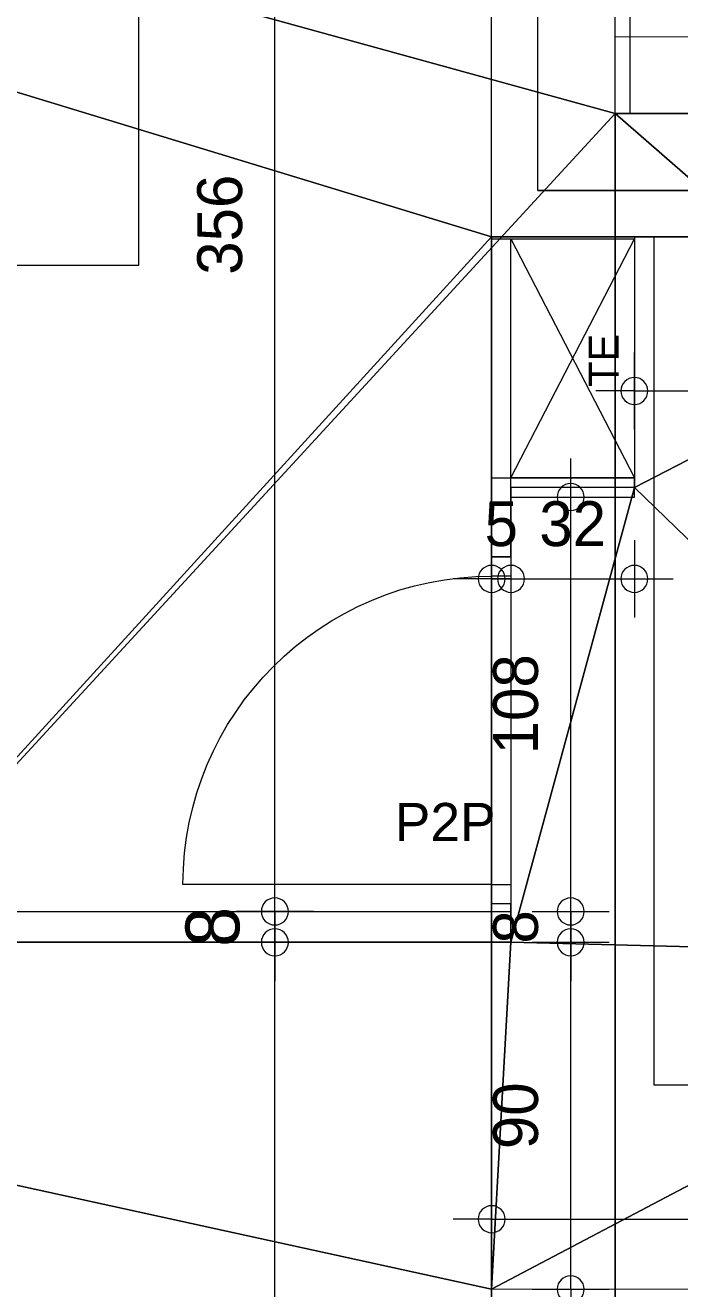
# Model space of a CAD drawing. Header units: metres. Extents: x -36.1 to 26, y -0.1 to 41.9.
# Drawn here: x -5.927 to -4.231, y 8.022 to 11.3 of the extents above; entities that cross this region are included whole.
import ezdxf
from ezdxf.enums import TextEntityAlignment as Align
from ezdxf.lldxf.tags import DXFTag

# ---------------------------------------------------------------- set-up
doc = ezdxf.new("R2010")
doc.units = ezdxf.units.M
doc.header["$MEASUREMENT"] = 0
doc.layers.add('Calque commun', color=7, linetype='Continuous')
doc.layers.add('Textes', color=7, linetype='Continuous')
doc.styles.add('Arial4', font='arial.ttf', dxfattribs={"height": 0.077313})
doc.styles.add('Arial5', font='arial.ttf', dxfattribs={"height": 0.098961})
doc.styles.add('Century Gothic2', font='GOTHIC.TTF', dxfattribs={"height": 0.139636})
doc.styles.add('Century Gothic6', font='GOTHIC.TTF', dxfattribs={"height": 0.116363})
tags = doc.linetypes.add('DOT2', pattern=[0.125, 0, -0.125]).pattern_tags.tags
tags[6:7] = [DXFTag(74, 4), DXFTag(75, 0), DXFTag(340, '0'), DXFTag(46, 1.0), DXFTag(50, 0.0), DXFTag(44, 0.0), DXFTag(45, 0.0)]
tags[4:5] = [DXFTag(74, 4), DXFTag(75, 0), DXFTag(340, '0'), DXFTag(46, 1.0), DXFTag(50, 0.0), DXFTag(44, 0.0), DXFTag(45, 0.0)]
tags = doc.linetypes.add('HIDDEN', pattern=[0.375, 0.25, -0.125]).pattern_tags.tags
tags[6:7] = [DXFTag(74, 4), DXFTag(75, 0), DXFTag(340, '0'), DXFTag(46, 1.0), DXFTag(50, 0.0), DXFTag(44, 0.0), DXFTag(45, 0.0)]
tags[4:5] = [DXFTag(74, 4), DXFTag(75, 0), DXFTag(340, '0'), DXFTag(46, 1.0), DXFTag(50, 0.0), DXFTag(44, 0.0), DXFTag(45, 0.0)]
tags = doc.linetypes.add('HIDDEN2', pattern=[0.1875, 0.125, -0.0625]).pattern_tags.tags
tags[6:7] = [DXFTag(74, 4), DXFTag(75, 0), DXFTag(340, '0'), DXFTag(46, 1.0), DXFTag(50, 0.0), DXFTag(44, 0.0), DXFTag(45, 0.0)]
tags[4:5] = [DXFTag(74, 4), DXFTag(75, 0), DXFTag(340, '0'), DXFTag(46, 1.0), DXFTag(50, 0.0), DXFTag(44, 0.0), DXFTag(45, 0.0)]

# ---------------------------------------------------------------- blocks, each defined once
blk = doc.blocks.new('Block8405')
at = {"layer": 'Calque commun', "color": 7, "linetype": 'Continuous', "lineweight": 18}
for p, q in [((-4.3986, 11.0709), (-4.0967, 11.0709)), ((-3.0967, 11.0709), (-1.1786, 11.0709))]:
    blk.add_line(p, q, dxfattribs=at)
at = {"layer": 'Calque commun', "color": 7, "linetype": 'Continuous', "lineweight": 9}
for p, q in [((-4.5986, 10.8709), (-4.0967, 10.8709)), ((-3.0967, 10.8709), (-1.3786, 10.8709)), ((-4.7186, 10.7509), (-4.0967, 10.7509)), ((-3.0967, 10.7509), (-1.4986, 10.7509))]:
    blk.add_line(p, q, dxfattribs=at)
blk = doc.blocks.new('Block11366')
at = {"layer": 'Calque commun', "color": 7, "linetype": 'Continuous', "lineweight": 18}
blk.add_line((-4.3986, 11.0709), (-4.3986, 12.8909), dxfattribs=at)
at = {"layer": 'Calque commun', "color": 7, "linetype": 'Continuous', "lineweight": 9}
for p, q in [((-4.5986, 10.8709), (-4.5986, 12.6909)), ((-4.7186, 10.7509), (-4.7186, 12.5709))]:
    blk.add_line(p, q, dxfattribs=at)
blk = doc.blocks.new('@PRES_1_$$_1-30')
at = {"layer": 'Calque commun', "color": 5, "linetype": 'Continuous', "lineweight": 9}
blk.add_line((0.05, 0.05), (0.05, 0.85), dxfattribs=at)
at = {"layer": 'Calque commun', "color": 5, "linetype": 'Continuous', "lineweight": 9, "extrusion": (0, 0, -1)}
blk.add_arc((-0.05, 0.05), 0.8, 90, 180, dxfattribs=at)
at = {"layer": 'Calque commun', "color": 5, "linetype": 'Continuous', "lineweight": 9}
mesh = blk.add_polyface(dxfattribs=at)
corners = [(0, 0), (0, 0.05), (0.05, 0.05), (0.05, 0)]
mesh.append_faces([[corners[k] for k in face] for face in [(0, 1, 2, 3)]], dxfattribs={"color": 5})
mesh = blk.add_polyface(dxfattribs=at)
corners = [(0.85, 0), (0.85, 0.05), (0.9, 0.05), (0.9, 0)]
mesh.append_faces([[corners[k] for k in face] for face in [(0, 1, 2, 3)]], dxfattribs={"color": 5})
blk = doc.blocks.new('@PRES_1_$$_1-31')
at = {"layer": 'Calque commun', "color": 0, "linetype": 'Continuous', "lineweight": 9}
blk.add_line((0, 0), (0, 0.05), dxfattribs=at)
blk = doc.blocks.new('@PRES_1_$$_1-32')
at = {"layer": 'Calque commun', "color": 0, "linetype": 'Continuous', "lineweight": 9}
blk.add_line((0, 0), (0, 0.05), dxfattribs=at)
blk = doc.blocks.new('INTER_2D_COMB12')
at = {"layer": 'Calque commun', "color": 0, "linetype": 'ByBlock', "lineweight": -2}
blk.add_blockref('@PRES_1_$$_1-30', (0, 0), dxfattribs=at)
at = {"layer": 'Calque commun', "color": 15, "linetype": 'ByBlock', "lineweight": -2}
blk.add_blockref('@PRES_1_$$_1-31', (0, 0), dxfattribs=at)
at = {"layer": 'Calque commun', "color": 15, "linetype": 'ByBlock', "lineweight": -2, "extrusion": (0, 0, -1), "xscale": -1, "yscale": -1, "zscale": -1, "rotation": -180}
blk.add_blockref('@PRES_1_$$_1-32', (-0.9, 0), dxfattribs=at)
blk = doc.blocks.new('PLACED_COMB12')
at = {"layer": 'Calque commun', "color": 0, "linetype": 'ByBlock', "lineweight": -2}
blk.add_blockref('INTER_2D_COMB12', (0, 0), dxfattribs=at)
blk = doc.blocks.new('120x220')
at = {"layer": 'Calque commun', "color": 7, "linetype": 'HIDDEN', "lineweight": 9}
mesh = blk.add_polyface(dxfattribs=at)
corners = [(0, 2.2), (0, 0), (1.2, 0), (1.2, 2.2)]
mesh.append_faces([[corners[k] for k in face] for face in [(0, 1, 2, 3)]], dxfattribs={"color": 7})
blk = doc.blocks.new('new67')
at = {"layer": 'Calque commun', "color": 5, "linetype": 'Continuous', "lineweight": 9}
blk.add_arc((0, 0), 0.5, 0, 359.9994, dxfattribs=at)
blk = doc.blocks.new('new68')
at = {"layer": 'Calque commun', "color": 5, "linetype": 'Continuous', "lineweight": 9}
blk.add_arc((0, 0), 0.5, 0, 359.9994, dxfattribs=at)
blk = doc.blocks.new('DimLine13311')
at = {"layer": 'Calque commun', "color": 5, "linetype": 'Continuous', "lineweight": 9}
for p, q in [((-4.3486, 10.2513), (-4.3486, 10.4513)), ((-3.0886, 10.2513), (-3.0886, 10.4513)), ((-4.3486, 10.3513), (-4.4486, 10.3513)), ((-4.3486, 10.3513), (-3.0886, 10.3513)), ((-3.0886, 10.3513), (-2.9886, 10.3513))]:
    blk.add_line(p, q, dxfattribs=at)
at = {"layer": 'Calque commun', "color": 5, "linetype": 'Continuous', "lineweight": 9, "xscale": 0.07000000029802322, "yscale": 0.07000000029802322, "zscale": 0.07000000029802322}
for name, p in [('new67', (-4.3486, 10.3513)), ('new68', (-3.0886, 10.3513))]:
    blk.add_blockref(name, p, dxfattribs=at)
at = {"layer": 'Calque commun', "color": 5, "linetype": 'Continuous', "lineweight": 9, "style": 'Century Gothic6'}
blk.add_text('126', height=0.11636, dxfattribs=at).set_placement((-3.7186, 10.4013), align=Align.BOTTOM_CENTER)
blk = doc.blocks.new('new118')
at = {"layer": 'Calque commun', "color": 5, "linetype": 'Continuous', "lineweight": 9}
blk.add_arc((0, 0), 0.5, 0, 359.9994, dxfattribs=at)
blk = doc.blocks.new('DimLine13662')
at = {"layer": 'Calque commun', "color": 5, "linetype": 'Continuous', "lineweight": 9}
for p, q in [((-5.2804, 8.9209), (-5.2804, 9.0209)), ((-5.1804, 8.9209), (-5.3804, 8.9209)), ((-5.2804, 4.2109), (-5.2804, 8.9209))]:
    blk.add_line(p, q, dxfattribs=at)
at = {"layer": 'Calque commun', "color": 5, "linetype": 'Continuous', "lineweight": 9, "xscale": 0.07000000029802322, "yscale": 0.07000000029802322, "zscale": 0.07000000029802322, "rotation": 90}
blk.add_blockref('new118', (-5.2804, 8.9209), dxfattribs=at)
blk = doc.blocks.new('new119')
at = {"layer": 'Calque commun', "color": 5, "linetype": 'Continuous', "lineweight": 9}
blk.add_arc((0, 0), 0.5, 0, 359.9994, dxfattribs=at)
blk = doc.blocks.new('new120')
at = {"layer": 'Calque commun', "color": 5, "linetype": 'Continuous', "lineweight": 9}
blk.add_arc((0, 0), 0.5, 0, 359.9994, dxfattribs=at)
blk = doc.blocks.new('DimLine13670')
at = {"layer": 'Calque commun', "color": 5, "linetype": 'Continuous', "lineweight": 9}
for p, q in [((-5.2804, 9.0009), (-5.2804, 9.1009)), ((-5.1804, 9.0009), (-5.3804, 9.0009)), ((-5.2804, 8.9209), (-5.2804, 9.0009)), ((-5.1804, 8.9209), (-5.3804, 8.9209)), ((-5.2804, 8.9209), (-5.2804, 8.8209))]:
    blk.add_line(p, q, dxfattribs=at)
at = {"layer": 'Calque commun', "color": 5, "linetype": 'Continuous', "lineweight": 9, "xscale": 0.07000000029802322, "yscale": 0.07000000029802322, "zscale": 0.07000000029802322, "rotation": 90}
for name, p in [('new120', (-5.2804, 9.0009)), ('new119', (-5.2804, 8.9209))]:
    blk.add_blockref(name, p, dxfattribs=at)
at = {"layer": 'Calque commun', "color": 5, "linetype": 'Continuous', "lineweight": 9, "style": 'Century Gothic2'}
blk.add_text('8', height=0.1396, rotation=90, dxfattribs=at).set_placement((-5.3304, 8.9609), align=Align.BOTTOM_CENTER)
blk = doc.blocks.new('new121')
at = {"layer": 'Calque commun', "color": 5, "linetype": 'Continuous', "lineweight": 9}
blk.add_arc((0, 0), 0.5, 0, 359.9994, dxfattribs=at)
blk = doc.blocks.new('DimLine13678')
at = {"layer": 'Calque commun', "color": 5, "linetype": 'Continuous', "lineweight": 9}
for p, q in [((-5.2804, 9.0009), (-5.2804, 12.5642)), ((-5.1804, 9.0009), (-5.3804, 9.0009)), ((-5.2804, 9.0009), (-5.2804, 8.9009))]:
    blk.add_line(p, q, dxfattribs=at)
at = {"layer": 'Calque commun', "color": 5, "linetype": 'Continuous', "lineweight": 9, "xscale": 0.07000000029802322, "yscale": 0.07000000029802322, "zscale": 0.07000000029802322, "rotation": 90}
blk.add_blockref('new121', (-5.2804, 9.0009), dxfattribs=at)
at = {"layer": 'Calque commun', "color": 5, "linetype": 'Continuous', "lineweight": 9, "style": 'Century Gothic6'}
blk.add_text('356', height=0.11636, rotation=90, dxfattribs=at).set_placement((-5.3304, 10.7825), align=Align.BOTTOM_CENTER)
blk = doc.blocks.new('new143')
at = {"layer": 'Calque commun', "color": 5, "linetype": 'Continuous', "lineweight": 9}
blk.add_arc((0, 0), 0.5, 0, 359.9994, dxfattribs=at)
blk = doc.blocks.new('new144')
at = {"layer": 'Calque commun', "color": 5, "linetype": 'Continuous', "lineweight": 9}
blk.add_arc((0, 0), 0.5, 0, 359.9994, dxfattribs=at)
blk = doc.blocks.new('DimLine13817')
at = {"layer": 'Calque commun', "color": 5, "linetype": 'Continuous', "lineweight": 9}
for p, q in [((-4.7186, 8.1026), (-4.7186, 8.3026)), ((-3.0886, 8.1026), (-3.0886, 8.3026)), ((-4.7186, 8.2026), (-4.8186, 8.2026)), ((-4.7186, 8.2026), (-3.0886, 8.2026)), ((-3.0886, 8.2026), (-2.9886, 8.2026))]:
    blk.add_line(p, q, dxfattribs=at)
at = {"layer": 'Calque commun', "color": 5, "linetype": 'Continuous', "lineweight": 9, "xscale": 0.07000000029802322, "yscale": 0.07000000029802322, "zscale": 0.07000000029802322}
for name, p in [('new143', (-4.7186, 8.2026)), ('new144', (-3.0886, 8.2026))]:
    blk.add_blockref(name, p, dxfattribs=at)
at = {"layer": 'Calque commun', "color": 5, "linetype": 'Continuous', "lineweight": 9, "style": 'Century Gothic6'}
blk.add_text('163', height=0.11636, dxfattribs=at).set_placement((-3.9036, 8.2526), align=Align.BOTTOM_CENTER)
blk = doc.blocks.new('new317')
at = {"layer": 'Calque commun', "color": 5, "linetype": 'Continuous', "lineweight": 9}
blk.add_arc((0, 0), 0.5, 0, 359.9994, dxfattribs=at)
blk = doc.blocks.new('new318')
at = {"layer": 'Calque commun', "color": 5, "linetype": 'Continuous', "lineweight": 9}
blk.add_arc((0, 0), 0.5, 0, 359.9994, dxfattribs=at)
blk = doc.blocks.new('DimLine17913')
at = {"layer": 'Calque commun', "color": 5, "linetype": 'Continuous', "lineweight": 9}
for p, q in [((-4.5137, 8.9209), (-4.5137, 9.0209)), ((-4.6137, 8.9209), (-4.4137, 8.9209)), ((-4.5137, 8.0209), (-4.5137, 8.9209)), ((-4.6137, 8.0209), (-4.4137, 8.0209)), ((-4.5137, 8.0209), (-4.5137, 7.9209))]:
    blk.add_line(p, q, dxfattribs=at)
at = {"layer": 'Calque commun', "color": 5, "linetype": 'Continuous', "lineweight": 9, "xscale": 0.07000000029802322, "yscale": 0.07000000029802322, "zscale": 0.07000000029802322, "rotation": 90}
for name, p in [('new318', (-4.5137, 8.9209)), ('new317', (-4.5137, 8.0209))]:
    blk.add_blockref(name, p, dxfattribs=at)
at = {"layer": 'Calque commun', "color": 5, "linetype": 'Continuous', "lineweight": 9, "style": 'Century Gothic6'}
blk.add_text('90', height=0.11636, rotation=90, dxfattribs=at).set_placement((-4.5637, 8.4709), align=Align.BOTTOM_CENTER)
blk = doc.blocks.new('new319')
at = {"layer": 'Calque commun', "color": 5, "linetype": 'Continuous', "lineweight": 9}
blk.add_arc((0, 0), 0.5, 0, 359.9994, dxfattribs=at)
blk = doc.blocks.new('new320')
at = {"layer": 'Calque commun', "color": 5, "linetype": 'Continuous', "lineweight": 9}
blk.add_arc((0, 0), 0.5, 0, 359.9994, dxfattribs=at)
blk = doc.blocks.new('DimLine17921')
at = {"layer": 'Calque commun', "color": 5, "linetype": 'Continuous', "lineweight": 9}
for p, q in [((-4.5137, 9.0009), (-4.5137, 9.1009)), ((-4.6137, 9.0009), (-4.4137, 9.0009)), ((-4.5137, 8.9209), (-4.5137, 9.0009)), ((-4.6137, 8.9209), (-4.4137, 8.9209)), ((-4.5137, 8.9209), (-4.5137, 8.8209))]:
    blk.add_line(p, q, dxfattribs=at)
at = {"layer": 'Calque commun', "color": 5, "linetype": 'Continuous', "lineweight": 9, "xscale": 0.07000000029802322, "yscale": 0.07000000029802322, "zscale": 0.07000000029802322, "rotation": 90}
for name, p in [('new320', (-4.5137, 9.0009)), ('new319', (-4.5137, 8.9209))]:
    blk.add_blockref(name, p, dxfattribs=at)
at = {"layer": 'Calque commun', "color": 5, "linetype": 'Continuous', "lineweight": 9, "style": 'Century Gothic6'}
blk.add_text('8', height=0.1164, rotation=90, dxfattribs=at).set_placement((-4.5637, 8.9609), align=Align.BOTTOM_CENTER)
blk = doc.blocks.new('dbed1')
at = {"layer": 'Calque commun', "color": 8, "linetype": 'ByBlock', "lineweight": 9}
for p, q in [((-1.9, 0), (-1.9, 0)), ((-1.9, 0), (-1.9, 0)), ((0, 0), (-1.9, 0)), ((-1.9, 0), (-1.9, -1.4)), ((-1.76, 0), (-1.76, 0)), ((-1.76, 0), (-1.76, 0)), ((-1.71, 0), (-1.71, 0)), ((-1.71, 0), (-1.71, 0)), ((-0.8805, -0.0925), (-0.64, 0)), ((-0.64, -0.7), (-0.64, 0)), ((-0.15, 0), (-0.15, 0)), ((-0.15, 0), (-0.15, 0)), ((-0.1, 0), (-0.15, 0)), ((-0.1, 0), (-0.1, 0)), ((-0.1, 0), (-0.1, 0)), ((0, 0), (0, 0)), ((0, 0), (0, 0)), ((0, -1.4), (0, 0)), ((-0.54, -0.65), (-0.54, -0.05)), ((-0.54, -0.05), (-0.05, -0.05)), ((-0.05, -0.05), (-0.05, -0.65)), ((-0.05, -0.65), (-0.54, -0.65)), ((-0.64, -1.4), (-0.64, -0.7)), ((-0.54, -0.75), (-0.05, -0.75)), ((-0.54, -1.35), (-0.54, -0.75)), ((-0.05, -0.75), (-0.05, -1.35)), ((-0.64, -1.4), (-0.8805, -1.3075)), ((-0.05, -1.35), (-0.54, -1.35)), ((-1.9, -1.4), (-1.9, -1.4)), ((-1.9, -1.4), (-1.9, -1.4)), ((-1.9, -1.4), (-0.04, -1.4)), ((0, -1.4), (0, -1.4)), ((0, -1.4), (0, -1.4))]:
    blk.add_line(p, q, dxfattribs=at)
at = {"layer": 'Calque commun', "color": 3, "linetype": 'ByBlock', "lineweight": 9}
blk.add_line((-0.04, -1.4), (0, -1.4), dxfattribs=at)
at = {"layer": 'Calque commun', "color": 8, "linetype": 'ByBlock', "lineweight": 9}
blk.add_arc((-1.4135, -0.6549), 0.7748, 356.6649, 46.5359, dxfattribs=at)
at = {"layer": 'Calque commun', "color": 8, "linetype": 'ByBlock', "lineweight": 9, "extrusion": (0, 0, -1)}
blk.add_arc((1.8659, -0.566), 1.2332, 186.2395, 216.9614, dxfattribs=at)
blk = doc.blocks.new('new391')
at = {"layer": 'Calque commun', "color": 5, "linetype": 'Continuous', "lineweight": 9}
blk.add_arc((0, 0), 0.5, 0, 359.9994, dxfattribs=at)
blk = doc.blocks.new('new392')
at = {"layer": 'Calque commun', "color": 5, "linetype": 'Continuous', "lineweight": 9}
blk.add_arc((0, 0), 0.5, 0, 359.9994, dxfattribs=at)
blk = doc.blocks.new('DimLine19430')
at = {"layer": 'Calque commun', "color": 5, "linetype": 'Continuous', "lineweight": 9}
for p, q in [((-4.5137, 10.0759), (-4.5137, 10.1759)), ((-4.6137, 10.0759), (-4.4137, 10.0759)), ((-4.5137, 9.0009), (-4.5137, 10.0759)), ((-4.6137, 9.0009), (-4.4137, 9.0009)), ((-4.5137, 9.0009), (-4.5137, 8.9009))]:
    blk.add_line(p, q, dxfattribs=at)
at = {"layer": 'Calque commun', "color": 5, "linetype": 'Continuous', "lineweight": 9, "xscale": 0.07000000029802322, "yscale": 0.07000000029802322, "zscale": 0.07000000029802322, "rotation": 90}
for name, p in [('new392', (-4.5137, 10.0759)), ('new391', (-4.5137, 9.0009))]:
    blk.add_blockref(name, p, dxfattribs=at)
at = {"layer": 'Calque commun', "color": 5, "linetype": 'Continuous', "lineweight": 9, "style": 'Century Gothic6'}
blk.add_text('108', height=0.11636, rotation=90, dxfattribs=at).set_placement((-4.5637, 9.5384), align=Align.BOTTOM_CENTER)
blk = doc.blocks.new('te 62x32')
at = {"layer": 'Calque commun', "color": 1, "linetype": 'Continuous', "lineweight": 18}
for p, q in [((0, 0.32), (0.62, 0)), ((0.62, 0.32), (0, 0))]:
    blk.add_line(p, q, dxfattribs=at)
at = {"layer": 'Textes', "color": 5, "linetype": 'ByBlock', "lineweight": -2, "style": 'Arial4'}
blk.add_text('TE', height=0.07731, dxfattribs=at).set_placement((0.2358, 0.0178), align=Align.BOTTOM_LEFT)
at = {"layer": 'Calque commun', "color": 1, "linetype": 'Continuous', "lineweight": 18}
mesh = blk.add_polyface(dxfattribs=at)
corners = [(0, 0.32), (0.62, 0.32), (0.62, 0), (0, 0)]
mesh.append_faces([[corners[k] for k in face] for face in [(0, 1, 2, 3)]], dxfattribs={"color": 1})
blk = doc.blocks.new('new399')
at = {"layer": 'Calque commun', "color": 5, "linetype": 'Continuous', "lineweight": 9}
blk.add_arc((0, 0), 0.5, 0, 359.9994, dxfattribs=at)
blk = doc.blocks.new('new400')
at = {"layer": 'Calque commun', "color": 5, "linetype": 'Continuous', "lineweight": 9}
blk.add_arc((0, 0), 0.5, 0, 359.9994, dxfattribs=at)
blk = doc.blocks.new('DimLine19469')
at = {"layer": 'Calque commun', "color": 5, "linetype": 'Continuous', "lineweight": 9}
for p, q in [((-4.6686, 9.9638), (-4.6686, 9.7638)), ((-4.3486, 9.9638), (-4.3486, 9.7638)), ((-4.6686, 9.8638), (-4.7686, 9.8638)), ((-4.6686, 9.8638), (-4.3486, 9.8638)), ((-4.3486, 9.8638), (-4.2486, 9.8638))]:
    blk.add_line(p, q, dxfattribs=at)
at = {"layer": 'Calque commun', "color": 5, "linetype": 'Continuous', "lineweight": 9, "xscale": 0.07000000029802322, "yscale": 0.07000000029802322, "zscale": 0.07000000029802322}
for name, p in [('new399', (-4.6686, 9.8638)), ('new400', (-4.3486, 9.8638))]:
    blk.add_blockref(name, p, dxfattribs=at)
at = {"layer": 'Calque commun', "color": 5, "linetype": 'Continuous', "lineweight": 9, "style": 'Century Gothic6'}
blk.add_text('32', height=0.11636, dxfattribs=at).set_placement((-4.5086, 9.9138), align=Align.BOTTOM_CENTER)
blk = doc.blocks.new('new401')
at = {"layer": 'Calque commun', "color": 5, "linetype": 'Continuous', "lineweight": 9}
blk.add_arc((0, 0), 0.5, 0, 359.9994, dxfattribs=at)
blk = doc.blocks.new('new402')
at = {"layer": 'Calque commun', "color": 5, "linetype": 'Continuous', "lineweight": 9}
blk.add_arc((0, 0), 0.5, 0, 359.9994, dxfattribs=at)
blk = doc.blocks.new('DimLine19475')
at = {"layer": 'Calque commun', "color": 5, "linetype": 'Continuous', "lineweight": 9}
for p, q in [((-4.7186, 9.9638), (-4.7186, 9.7638)), ((-4.6686, 9.9638), (-4.6686, 9.7638)), ((-4.7186, 9.8638), (-4.8186, 9.8638)), ((-4.7186, 9.8638), (-4.6686, 9.8638)), ((-4.6686, 9.8638), (-4.5686, 9.8638))]:
    blk.add_line(p, q, dxfattribs=at)
at = {"layer": 'Calque commun', "color": 5, "linetype": 'Continuous', "lineweight": 9, "xscale": 0.07000000029802322, "yscale": 0.07000000029802322, "zscale": 0.07000000029802322}
for name, p in [('new401', (-4.7186, 9.8638)), ('new402', (-4.6686, 9.8638))]:
    blk.add_blockref(name, p, dxfattribs=at)
at = {"layer": 'Calque commun', "color": 5, "linetype": 'Continuous', "lineweight": 9, "style": 'Century Gothic6'}
blk.add_text('5', height=0.1164, dxfattribs=at).set_placement((-4.6936, 9.9138), align=Align.BOTTOM_CENTER)

msp = doc.modelspace()

# ---------------------------------------------------------------- linework, layer by layer
at = {"layer": 'Calque commun', "color": 12, "linetype": 'Continuous', "lineweight": 18}
for p, q in [((-4.5986, 10.8709), (-4.5986, 12.6909)), ((-4.0967, 10.8709), (-4.5986, 10.8709))]:
    msp.add_line(p, q, dxfattribs=at)
at = {"layer": 'Calque commun', "color": 15, "linetype": 'Continuous', "lineweight": 18}
for p, q in [((-4.7186, 10.7459), (-4.6686, 10.7459)), ((-4.7186, 9.9209), (-4.7186, 10.7459)), ((-4.6686, 9.9209), (-4.6686, 10.7459)), ((-4.7186, 10.1259), (-4.3486, 10.1259)), ((-4.3486, 10.0759), (-4.3486, 10.1259)), ((-4.6686, 10.0759), (-4.3486, 10.0759)), ((-4.7186, 8.9709), (-4.7186, 9.0209)), ((-4.6686, 8.9209), (-4.6686, 9.0209))]:
    msp.add_line(p, q, dxfattribs=at)
at = {"layer": 'Calque commun', "color": 7, "linetype": 'Continuous', "lineweight": 18}
for p, q in [((-7.0747, 9.0009), (-4.6686, 9.0009)), ((-4.6686, 8.9209), (-4.6686, 9.0009)), ((-8.8286, 8.9209), (-4.6686, 8.9209))]:
    msp.add_line(p, q, dxfattribs=at)

# ---------------------------------------------------------------- block references
at = {"layer": 'Calque commun', "color": 0, "linetype": 'ByBlock', "lineweight": -2}
for name, p in [('120x220', (-4.3608, 11.0709)), ('Block11366', (0, 0)), ('Block8405', (0, 0)), ('120x220', (-4.2986, 8.5509))]:
    msp.add_blockref(name, p, dxfattribs=at)
at = {"layer": 'Calque commun', "color": 5, "linetype": 'Continuous', "lineweight": 9}
for name in ['DimLine13678', 'DimLine13311', 'DimLine19430', 'DimLine19475', 'DimLine19469', 'DimLine13670', 'DimLine17921', 'DimLine13662', 'DimLine17913', 'DimLine13817']:
    msp.add_blockref(name, (0, 0), dxfattribs=at)
at = {"layer": 'Calque commun', "color": 0, "linetype": 'DOT2', "lineweight": -2, "rotation": 90}
msp.add_blockref('dbed1', (-7.0331, 12.5774), dxfattribs=at)
at = {"layer": 'Calque commun', "color": 0, "linetype": 'ByBlock', "lineweight": -2}
for name, p, rotation in [('te 62x32', (-4.3486, 10.1259), 90), ('PLACED_COMB12', (-4.6686, 9.0209), 89.99999999999999)]:
    msp.add_blockref(name, p, dxfattribs=dict(at, rotation=rotation))

# ---------------------------------------------------------------- texts
at = {"layer": 'Textes', "color": 5, "linetype": 'ByBlock', "lineweight": -2, "style": 'Arial5'}
msp.add_text('P2P', height=0.09896, dxfattribs=at).set_placement((-4.9696, 9.1538), align=Align.BOTTOM_LEFT)

# ---------------------------------------------------------------- meshes
at = {"layer": 'Calque commun', "color": 7, "linetype": 'Continuous', "lineweight": 9}
mesh = msp.add_polyface(dxfattribs=at)
corners = [(25.9622, 41.8575), (-34.0378, 41.8575), (-34.0378, -0.1425), (25.9622, -0.1425)]
mesh.append_faces([[corners[k] for k in face] for face in [(0, 1, 2, 3)]], dxfattribs={"color": 7})
at = {"layer": 'Calque commun', "color": 9, "linetype": 'Continuous', "lineweight": 9}
mesh = msp.add_polyface(dxfattribs=at)
corners = [(-10.9986, 3.8909), (-4.3986, 11.0709), (-10.9986, 12.8909), (-4.3986, 4.471), (1.8414, 11.0709), (8.4414, 14.471), (1.8414, 14.471), (2.0214, 5.471), (8.4414, 5.471), (-4.3986, 12.8909), (2.0214, 4.471), (-4.3986, 3.8909)]
mesh.append_faces([[corners[k] for k in face] for face in [(4, 5, 6), (3, 0, 11)]], dxfattribs={"vtx0": -1, "color": 9})
mesh.append_faces([[corners[k] for k in face] for face in [(0, 1, 2)]], dxfattribs={"vtx0": -1, "vtx1": -1, "color": 9})
mesh.append_faces([[corners[k] for k in face] for face in [(3, 1, 0), (3, 7, 1)]], dxfattribs={"vtx0": -1, "vtx1": -1, "vtx2": -1, "color": 9})
mesh.append_faces([[corners[k] for k in face] for face in [(7, 4, 1)]], dxfattribs={"vtx0": -1, "vtx2": -1, "color": 9})
mesh.append_faces([[corners[k] for k in face] for face in [(9, 2, 1)]], dxfattribs={"vtx1": -1, "color": 9})
mesh.append_faces([[corners[k] for k in face] for face in [(7, 8, 4), (8, 5, 4)]], dxfattribs={"vtx1": -1, "vtx2": -1, "color": 9})
mesh.append_faces([[corners[k] for k in face] for face in [(3, 10, 7)]], dxfattribs={"vtx2": -1, "color": 9})
mesh = msp.add_polyface(dxfattribs=at)
corners = [(-10.6786, 12.5709), (-4.7186, 10.7509), (-10.6786, 4.2109), (-1.4986, 10.7509), (-4.7186, 4.791), (-4.7186, 4.2109), (-1.4986, 4.791), (-4.7186, 12.559)]
mesh.append_faces([[corners[k] for k in face] for face in [(4, 2, 5), (0, 1, 7)]], dxfattribs={"vtx0": -1, "color": 9})
mesh.append_faces([[corners[k] for k in face] for face in [(0, 1, 1), (4, 1, 2)]], dxfattribs={"vtx0": -1, "vtx1": -1, "vtx2": -1, "color": 9})
mesh.append_faces([[corners[k] for k in face] for face in [(4, 3, 1)]], dxfattribs={"vtx0": -1, "vtx2": -1, "color": 9})
mesh.append_faces([[corners[k] for k in face] for face in [(3, 1, 1)]], dxfattribs={"vtx1": -1, "color": 9})
mesh.append_faces([[corners[k] for k in face] for face in [(0, 2, 1)]], dxfattribs={"vtx1": -1, "vtx2": -1, "color": 9})
mesh.append_faces([[corners[k] for k in face] for face in [(4, 6, 3)]], dxfattribs={"vtx2": -1, "color": 9})
mesh = msp.add_polyface(dxfattribs=at)
corners = [(-8.7786, 12.5709), (-8.7786, 9.0009), (-4.7186, 9.0009), (-4.7186, 12.559)]
mesh.append_faces([[corners[k] for k in face] for face in [(0, 1, 2, 3)]], dxfattribs={"color": 9})
at = {"layer": 'Calque commun', "color": 16, "linetype": 'HIDDEN2', "lineweight": 9}
mesh = msp.add_polyface(dxfattribs=at)
corners = [(1.8414, 11.268), (1.8414, 11.068), (-4.3986, 11.0709), (-4.3986, 11.2709)]
mesh.append_faces([[corners[k] for k in face] for face in [(0, 1, 2, 3)]], dxfattribs={"color": 16})
at = {"layer": 'Calque commun', "color": 9, "linetype": 'Continuous', "lineweight": 9}
mesh = msp.add_polyface(dxfattribs=at)
corners = [(-2.4586, 8.0235), (-2.4586, 8.8809), (-3.0886, 8.8809), (-4.7186, 4.2109), (-4.7186, 8.0209), (-8.8286, 8.9209), (-3.0886, 10.7509), (-4.3486, 10.1009), (-4.6686, 8.9209), (-4.6686, 10.1009), (-10.6786, 4.2109), (-10.6786, 9.5809), (-8.8286, 9.5809), (-4.3486, 10.7509)]
mesh.append_faces([[corners[k] for k in face] for face in [(6, 7, 2), (10, 5, 11), (0, 2, 4)]], dxfattribs={"vtx0": -1, "vtx1": -1, "color": 9})
mesh.append_faces([[corners[k] for k in face] for face in [(8, 4, 2), (8, 2, 7)]], dxfattribs={"vtx0": -1, "vtx1": -1, "vtx2": -1, "color": 9})
mesh.append_faces([[corners[k] for k in face] for face in [(9, 8, 7), (12, 11, 5)]], dxfattribs={"vtx1": -1, "color": 9})
mesh.append_faces([[corners[k] for k in face] for face in [(3, 4, 5), (8, 5, 4), (10, 3, 5)]], dxfattribs={"vtx1": -1, "vtx2": -1, "color": 9})
mesh.append_faces([[corners[k] for k in face] for face in [(0, 1, 2), (6, 13, 7)]], dxfattribs={"vtx2": -1, "color": 9})

doc.saveas('drawing.dxf')
